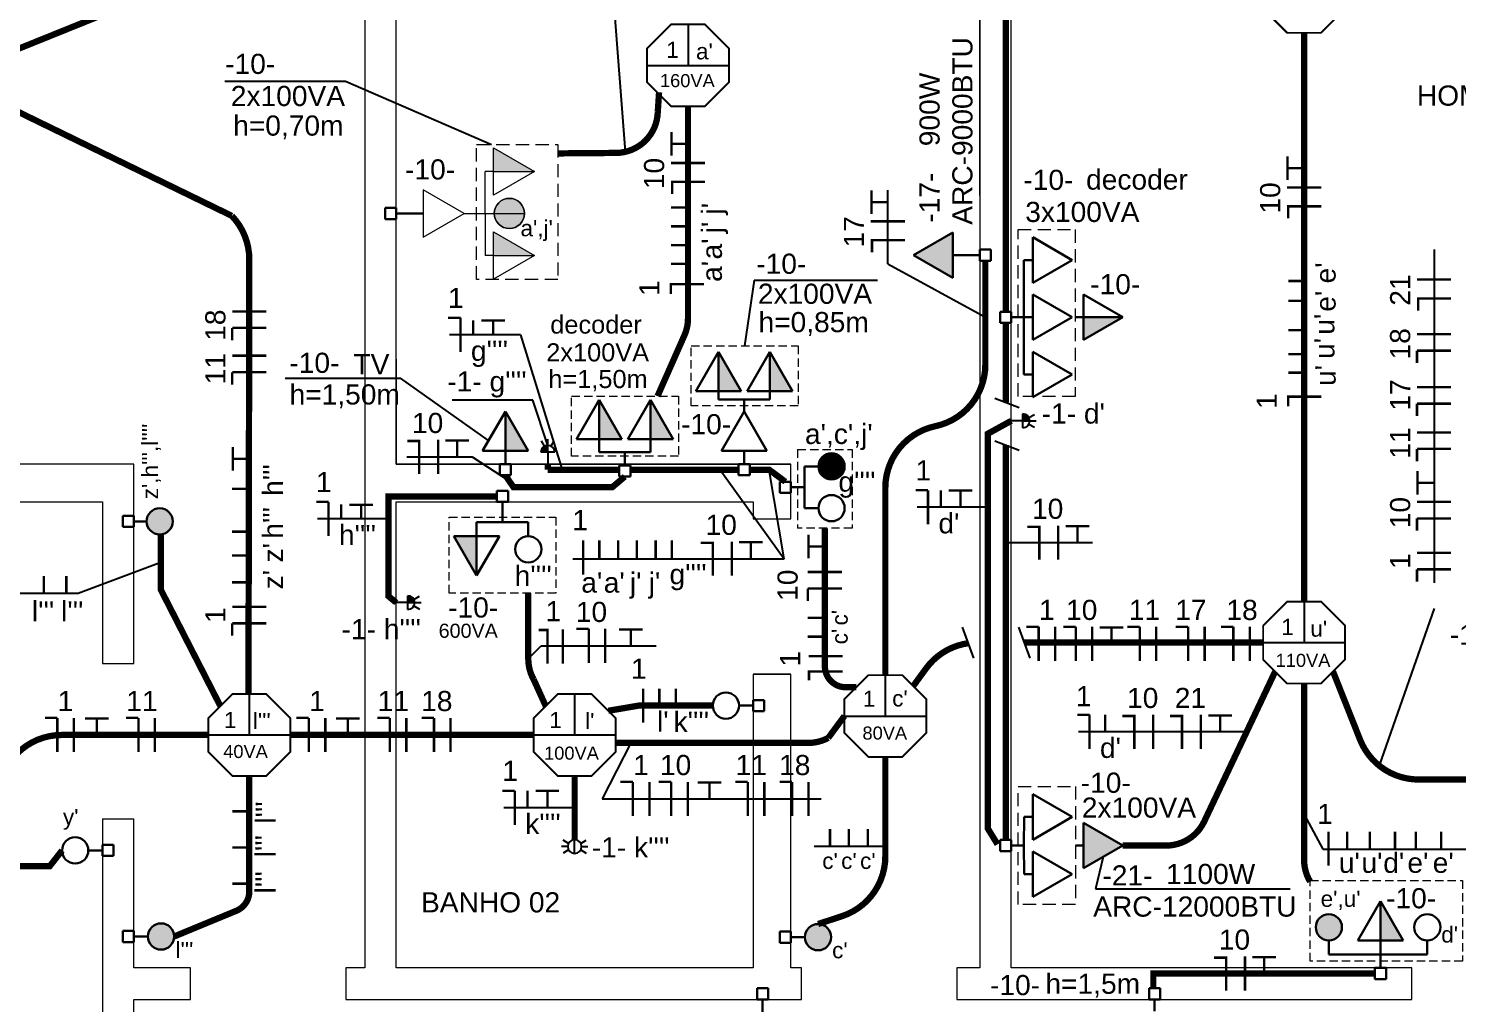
# Model space of a CAD drawing. Header units: millimetres. Extents: x 6597 to 20911, y -10306 to -132.
# Drawn here: x 12844 to 13524, y -6018 to -5554 of the extents above; entities that cross this region are included whole.
import ezdxf
from ezdxf.enums import TextEntityAlignment as Align

# ---------------------------------------------------------------- set-up
doc = ezdxf.new("R2010")
doc.units = ezdxf.units.MM
doc.header["$LTSCALE"] = 25
doc.header["$MEASUREMENT"] = 0
for name, pattern in [('DASHDOT2', [12.7, 6.35, -3.175, 0, -3.175]), ('HIDDEN', [9.525, 6.35, -3.175]), ('RAYITAS', [0.375, 0.25, -0.125])]:
    doc.linetypes.add(name, pattern=pattern)
for name, color, linetype in [('CIRCUITOS', 7, 'Continuous'), ('Iluminação1', 1, 'Continuous'), ('MAAI - ELÉTRICA', 3, 'Continuous'), ('MAAI - HATCH', 1, 'Continuous')]:
    doc.layers.add(name, color=color, linetype=linetype)
for name, color, linetype, lineweight in [('EL-Condutos', 5, 'Continuous', 30), ('MAAI - ALVENARIA', 7, 'Continuous', 0), ('P-SIMBOL', 1, 'Continuous', 30), ('TEXTO', 7, 'Continuous', 30), ('TOMADAS', 1, 'Continuous', 20)]:
    doc.layers.add(name, color=color, linetype=linetype, lineweight=lineweight)
doc.styles.add('Arial', font='arial.ttf')

# ---------------------------------------------------------------- blocks, each defined once
blk = doc.blocks.new('ARANDELA MEDIA')
at = {"layer": 'MAAI - HATCH'}
h = blk.add_hatch(color=256, dxfattribs=at)
h.dxf.hatch_style = 1
h.paths.add_polyline_path([(0.0882, 0, 0.414214), (0.0554, 0.0328), (0.0554, 0)])
at = {"color": 0}
for p, q in [((0.0554, 0), (0, 0)), ((0.0554, -0.0328), (0.0554, 0.0328))]:
    blk.add_line(p, q, dxfattribs=at)
for points in [[(0.0554, 0), (0.0882, 0)], [(0.0844, 0.0155), (0.1107, 0.0307)], [(0.0844, -0.0155), (0.1107, -0.0307)], [(0.0882, 0), (0.1187, 0)]]:
    blk.add_lwpolyline(points, dxfattribs=at)
blk.add_arc((0.0554, 0), 0.0328, 270, 90, dxfattribs=at)
blk = doc.blocks.new('INT. INTERMEDIARIO')
h = blk.add_hatch(color=256)
h.dxf.hatch_style = 1
h.paths.add_polyline_path([(0, 5.5, 0.414214), (9, 14.5, 0.414214), (0, 23.5)])
for p, q in [((0, 5.5), (0, 23.5)), ((0, 0), (0, 5.5))]:
    blk.add_line(p, q)
blk.add_circle((0, 14.5), 9)
blk = doc.blocks.new('*U18')
h = blk.add_hatch(color=256)
h.dxf.hatch_style = 1
h.paths.add_polyline_path([(-4, 11.26), (-23.5, 0), (-4, 0)])
for q in [(0, 0), (-23.5, 0)]:
    blk.add_line((-4, 0), q)
blk.add_lwpolyline([(-23.5, 0), (-4, -11.26), (-4, 11.26)], close=True)
blk = doc.blocks.new('*U16')
blk.add_line((4, 0), (0, 0))
blk.add_lwpolyline([(23.5, 0), (4, 11.26), (4, -11.26)], close=True)

msp = doc.modelspace()

# ---------------------------------------------------------------- hatches: boundary and pattern name
at = {"layer": 'EL-Condutos'}
h = msp.add_hatch(color=1, dxfattribs=at)
h.dxf.hatch_style = 1
h.paths.add_polyline_path([(12913.06, -5986.4, 1), (12900.56, -5986.4, 1)])
at = {"layer": 'P-SIMBOL', "linetype": 'Continuous'}
for points in [[(13284.06, -5651.02), (13265.31, -5661.84), (13284.06, -5672.67)], [(13346.25, -5691.4), (13365, -5691.4), (13346.25, -5702.22)], [(13172.42, -5726.68), (13172.42, -5707.93), (13183.24, -5726.68)], [(13196.84, -5726.68), (13196.84, -5707.93), (13207.66, -5726.68)], [(13115.52, -5749.44), (13115.52, -5730.69), (13126.35, -5749.44)], [(13139.94, -5749.44), (13139.94, -5730.69), (13150.77, -5749.44)], [(13070.83, -5755), (13070.83, -5736.25), (13081.66, -5755)], [(13226.23, -5756.19), (13226.23, -5762.44), (13219.98, -5762.44), (13220.03, -5761.47), (13220.58, -5759.78), (13221.18, -5758.73), (13221.88, -5757.93), (13222.93, -5757.13), (13224.23, -5756.51), (13225.53, -5756.23), (13226.23, -5756.24)], [(13226.23, -5756.19), (13226.23, -5762.44), (13232.48, -5762.44), (13232.43, -5761.47), (13231.88, -5759.78), (13231.29, -5758.73), (13230.58, -5757.93), (13229.54, -5757.13), (13228.24, -5756.51), (13226.93, -5756.23), (13226.23, -5756.24)], [(13226.23, -5768.69), (13226.23, -5762.44), (13219.98, -5762.44), (13220.03, -5763.41), (13220.58, -5765.1), (13221.18, -5766.15), (13221.88, -5766.95), (13222.93, -5767.75), (13224.23, -5768.37), (13225.53, -5768.65), (13226.23, -5768.64)], [(13226.23, -5768.69), (13226.23, -5762.44), (13232.48, -5762.44), (13232.43, -5763.41), (13231.88, -5765.1), (13231.29, -5766.15), (13230.58, -5766.95), (13229.54, -5767.75), (13228.24, -5768.37), (13226.93, -5768.65), (13226.23, -5768.64)], [(13057.16, -5795.68), (13057.16, -5814.43), (13046.34, -5795.68)], [(13487.76, -5988.27), (13487.76, -5969.52), (13498.59, -5988.27)]]:
    msp.add_hatch(color=256, dxfattribs=at).paths.add_polyline_path(points)
at = {"layer": 'P-SIMBOL'}
msp.add_hatch(color=256, dxfattribs=at).paths.add_polyline_path([(13346.25, -5953.91), (13365, -5943.08), (13346.25, -5932.26)])
h = msp.add_hatch(color=256, dxfattribs=at)
h.dxf.hatch_style = 1
h.paths.add_polyline_path([(13469.41, -5982.02, 1), (13456.91, -5982.02, 1)])
h = msp.add_hatch(color=256, dxfattribs=at)
h.dxf.hatch_style = 1
h.paths.add_polyline_path([(13226.06, -5986.72, 1), (13213.56, -5986.72, 1)])
at = {"layer": 'TOMADAS'}
h = msp.add_hatch(color=1, dxfattribs=at)
h.dxf.hatch_style = 1
h.paths.add_polyline_path([(12906.17, -5794.89, 1), (12906.17, -5782.39, 1)])

# ---------------------------------------------------------------- linework, layer by layer
at = {"layer": 'CIRCUITOS'}
for p, q in [((13121.99, -5534.71), (13127.89, -5612.62)), ((12937.22, -5578.88), (12994.67, -5578.88)), ((12994.67, -5578.88), (13064.18, -5609.04)), ((13253.07, -5665.96), (13253.07, -5630.82)), ((13253.07, -5665.96), (13299.51, -5691.4)), ((13189.36, -5673.66), (13184.79, -5705.04)), ((13189.36, -5673.66), (13248.15, -5673.66)), ((13078, -5699.81), (13044.27, -5699.81)), ((13078, -5699.81), (13097.95, -5764.05)), ((12965.95, -5720.47), (13020.95, -5720.47)), ((13062.84, -5750.09), (13020.95, -5720.47)), ((13303.99, -5729.9), (13315.58, -5734.45)), ((13303.99, -5750.22), (13315.58, -5754.76)), ((13023.96, -5757.93), (13055, -5757.93)), ((13055, -5757.93), (13072.77, -5769.53)), ((13173.1, -5764.05), (13203.59, -5806.45)), ((13203.59, -5806.45), (13196.55, -5764.05)), ((13300.72, -5781.95), (13266.98, -5781.95)), ((13015.12, -5787.5), (12981.39, -5787.5)), ((13350.52, -5798.82), (13309.2, -5798.82)), ((12867.39, -5822.77), (12906.68, -5808.01)), ((13103.03, -5806.45), (13203.59, -5806.45)), ((12774.74, -5822.77), (12867.39, -5822.77)), ((13294.09, -5853.75), (13288.7, -5839.05)), ((13320.82, -5853.75), (13315.43, -5839.05)), ((13081.76, -5854.16), (13087.96, -5847.96)), ((13087.96, -5847.96), (13142.75, -5847.96)), ((13130.67, -5894.19), (13116.95, -5920.89)), ((13423.98, -5888.93), (13343.94, -5888.93)), ((13116.95, -5920.89), (13221.37, -5920.89)), ((13103.86, -5925.1), (13070.12, -5925.1)), ((13451.37, -5928.33), (13460.28, -5944.81)), ((13217.88, -5943.37), (13251.33, -5943.37)), ((13355.63, -5948.49), (13352.05, -5963.68)), ((13460.28, -5944.81), (13556.26, -5944.81)), ((13352.05, -5963.68), (13444.66, -5963.68))]:
    msp.add_line(p, q, dxfattribs=at)
at = {"layer": 'CIRCUITOS', "linetype": 'DASHDOT2'}
for p, q in [((13513.28, -5659.18), (13513.28, -5830.21)), ((13083.86, -5730.84), (13045.49, -5730.84)), ((13091.06, -5752.46), (13083.86, -5730.84)), ((13513.28, -5830.21), (13487.07, -5904.95))]:
    msp.add_line(p, q, dxfattribs=at)
at = {"layer": 'CIRCUITOS'}
for points, const_width in [([(13150.02, -5614.42), (13150.02, -5603.17)], 1.11), ([(13150.02, -5608.8), (13157.86, -5608.8)], 1.11), ([(13443.53, -5626.06), (13443.53, -5614.81)], 1.11), ([(13149.73, -5617.92), (13165.99, -5617.92)], 1.16), ([(13443.53, -5620.43), (13451.37, -5620.43)], 1.11), ([(13149.73, -5626.92), (13165.99, -5626.92)], 1.16), ([(13150.3, -5632.67), (13150.3, -5626.76)], 1.16), ([(13443.24, -5629.56), (13459.5, -5629.56)], 1.16), ([(13245.23, -5642.19), (13245.23, -5630.95)], 1.11), ([(13245.23, -5636.57), (13253.07, -5636.57)], 1.11), ([(13149.73, -5639.13), (13157.86, -5639.13)], 1.16), ([(13443.24, -5638.56), (13459.5, -5638.56)], 1.16), ([(13443.82, -5644.31), (13443.82, -5638.4)], 1.16), ([(13149.73, -5648.08), (13157.86, -5648.08)], 1.16), ([(13244.94, -5645.69), (13261.21, -5645.69)], 1.16), ([(13149.73, -5657.04), (13157.86, -5657.04)], 1.16), ([(13244.94, -5654.7), (13261.21, -5654.7)], 1.16), ([(13245.52, -5660.44), (13245.52, -5654.53)], 1.16), ([(13149.72, -5665.99), (13157.86, -5665.99)], 1.16), ([(13149.15, -5675.6), (13165.41, -5675.6)], 1.16), ([(13149.72, -5680.26), (13149.72, -5675.43)], 1.16), ([(13443.82, -5674.14), (13451.37, -5674.14)], 1.16), ([(13505.16, -5673.45), (13521.42, -5673.45)], 1.16), ([(13443.82, -5683.57), (13451.37, -5683.57)], 1.16), ([(13505.16, -5682.46), (13521.42, -5682.46)], 1.16), ([(13505.73, -5688.2), (13505.73, -5682.29)], 1.16), ([(12940.72, -5688.63), (12956.99, -5688.63)], 1.16), ([(12940.72, -5696.5), (12956.99, -5696.5)], 1.16), ([(12940.72, -5702.41), (12940.72, -5696.5)], 1.16), ([(13043.59, -5691.68), (13049.5, -5691.68)], 1.16), ([(13049.5, -5691.68), (13049.5, -5707.94)], 1.16), ([(13055.55, -5692.89), (13055.55, -5699.7)], 1.16), ([(13059.37, -5693), (13070.62, -5693)], 1.11), ([(13064.99, -5693), (13064.99, -5699.81)], 1.11), ([(13443.82, -5697.61), (13451.37, -5697.61)], 1.16), ([(13505.15, -5699.48), (13521.42, -5699.48)], 1.16), ([(12940.73, -5709.7), (12956.99, -5709.7)], 1.16), ([(13443.82, -5708.95), (13450.8, -5708.95)], 1.16), ([(13505.15, -5707.34), (13521.42, -5707.34)], 1.16), ([(13505.15, -5713.26), (13505.15, -5707.34)], 1.16), ([(12940.72, -5717.57), (12956.99, -5717.57)], 1.16), ([(12940.72, -5723.48), (12940.72, -5717.57)], 1.16), ([(13443.82, -5717.79), (13451.37, -5717.79)], 1.16), ([(13505.15, -5724.72), (13521.42, -5724.72)], 1.16), ([(13443.24, -5729.25), (13459.5, -5729.25)], 1.16), ([(13443.82, -5733.9), (13443.82, -5729.08)], 1.16), ([(13505.15, -5732.58), (13521.42, -5732.58)], 1.16), ([(13505.15, -5738.49), (13505.15, -5732.58)], 1.16), ([(13024.07, -5750.37), (13029.98, -5750.37)], 1.16), ([(13029.81, -5749.8), (13029.81, -5766.06)], 1.16), ([(13038.82, -5749.8), (13038.82, -5766.06)], 1.16), ([(13042.32, -5750.09), (13053.56, -5750.09)], 1.11), ([(13047.94, -5750.09), (13047.94, -5757.93)], 1.11), ([(13505.15, -5746.26), (13521.42, -5746.26)], 1.16), ([(12941.02, -5764.46), (12941.02, -5753.22)], 1.11), ([(12941.02, -5758.84), (12948.86, -5758.84)], 1.11), ([(13505.15, -5754.12), (13521.41, -5754.12)], 1.16), ([(13505.15, -5760.03), (13505.15, -5754.12)], 1.16), ([(13505.45, -5775.87), (13505.45, -5764.62)], 1.11), ([(13505.45, -5770.24), (13513.29, -5770.24)], 1.11), ([(12940.63, -5773.19), (12948.76, -5773.19)], 1.16), ([(12980.71, -5779.37), (12986.62, -5779.37)], 1.16), ([(12986.62, -5779.37), (12986.62, -5795.63)], 1.16), ([(13266.3, -5773.82), (13272.21, -5773.82)], 1.16), ([(13272.21, -5773.82), (13272.21, -5790.08)], 1.16), ([(13278.26, -5773.82), (13278.26, -5781.84)], 1.16), ([(13282.09, -5773.92), (13293.33, -5773.92)], 1.11), ([(13287.71, -5773.92), (13287.71, -5781.95)], 1.11), ([(13505.15, -5779.37), (13521.42, -5779.37)], 1.16), ([(12992.66, -5780.58), (12992.66, -5787.39)], 1.16), ([(12996.49, -5780.69), (13007.73, -5780.69)], 1.11), ([(13002.11, -5780.69), (13002.11, -5787.5)], 1.11), ([(13319.47, -5791.26), (13325.39, -5791.26)], 1.16), ([(13325.22, -5790.69), (13325.22, -5806.95)], 1.16), ([(13334.22, -5790.69), (13334.22, -5806.95)], 1.16), ([(13337.72, -5790.98), (13348.97, -5790.98)], 1.11), ([(13343.35, -5790.98), (13343.35, -5798.82)], 1.11), ([(13505.15, -5787.23), (13521.42, -5787.23)], 1.16), ([(13505.15, -5793.14), (13505.15, -5787.23)], 1.16), ([(12940.63, -5793.57), (12948.76, -5793.57)], 1.16), ([(13107.88, -5797.74), (13107.88, -5814)], 1.16), ([(13107.88, -5797.74), (13107.88, -5814)], 1.16), ([(13115.59, -5797.74), (13115.59, -5806.45)], 1.16), ([(13124.54, -5797.74), (13124.54, -5806.45)], 1.16), ([(13133.5, -5797.74), (13133.5, -5806.45)], 1.16), ([(13142.46, -5797.74), (13142.46, -5806.45)], 1.16), ([(13150.16, -5797.74), (13150.16, -5806.1)], 1.16), ([(13163.95, -5798.89), (13169.86, -5798.89)], 1.16), ([(13169.69, -5798.32), (13169.69, -5814.58)], 1.16), ([(13178.7, -5798.32), (13178.7, -5814.58)], 1.16), ([(13182.2, -5798.61), (13193.44, -5798.61)], 1.11), ([(13187.82, -5798.61), (13187.82, -5806.45)], 1.11), ([(13215.22, -5806.22), (13215.22, -5794.98)], 1.11), ([(12940.63, -5804.89), (12948.76, -5804.89)], 1.16), ([(13215.22, -5800.6), (13223.06, -5800.6)], 1.11), ([(13505.15, -5803.61), (13521.42, -5803.61)], 1.16), ([(13214.93, -5812.77), (13231.19, -5812.77)], 1.16), ([(13505.15, -5811.47), (13521.42, -5811.47)], 1.16), ([(13505.15, -5817.38), (13505.15, -5811.47)], 1.16), ([(12850.99, -5814.64), (12850.99, -5822.77)], 1.16), ([(12861.71, -5814.64), (12861.71, -5822.77)], 1.16), ([(12940.63, -5817.71), (12948.76, -5817.71)], 1.16), ([(13214.93, -5820.63), (13231.19, -5820.63)], 1.16), ([(13214.93, -5826.54), (13214.93, -5820.63)], 1.16), ([(12940.73, -5829.34), (12956.99, -5829.34)], 1.16), ([(12940.72, -5837.2), (12956.99, -5837.2)], 1.16), ([(12940.72, -5843.11), (12940.72, -5837.2)], 1.16), ([(13086.65, -5840.4), (13091.48, -5840.4)], 1.16), ([(13090.97, -5840.15), (13090.97, -5856.42)], 1.16), ([(13098.19, -5840.15), (13098.19, -5856.42)], 1.16), ([(13098.19, -5840.15), (13098.19, -5856.42)], 1.16), ([(13104.65, -5839.82), (13110.56, -5839.82)], 1.16), ([(13110.56, -5839.82), (13110.56, -5856.08)], 1.16), ([(13118.42, -5839.82), (13118.42, -5856.09)], 1.16), ([(13124.97, -5840.12), (13136.21, -5840.12)], 1.11), ([(13130.59, -5840.12), (13130.59, -5847.96)], 1.11), ([(13214.93, -5834.55), (13223.06, -5834.55)], 1.16), ([(13318.98, -5838.86), (13324.89, -5838.86)], 1.16), ([(13324.89, -5838.86), (13324.89, -5855.13)], 1.16), ([(13332.76, -5838.87), (13332.76, -5855.13)], 1.16), ([(13336.66, -5838.86), (13342.57, -5838.86)], 1.16), ([(13342.57, -5838.86), (13342.57, -5855.13)], 1.16), ([(13350.43, -5838.87), (13350.43, -5855.13)], 1.16), ([(13353.94, -5839.16), (13365.18, -5839.16)], 1.11), ([(13359.56, -5839.16), (13359.56, -5847)], 1.11), ([(13367.16, -5838.86), (13373.07, -5838.86)], 1.16), ([(13373.07, -5838.86), (13373.07, -5855.13)], 1.16), ([(13380.94, -5838.87), (13380.94, -5855.13)], 1.16), ([(13390.21, -5838.86), (13396.12, -5838.86)], 1.16), ([(13396.12, -5838.86), (13396.12, -5855.13)], 1.16), ([(13403.98, -5838.86), (13403.98, -5855.13)], 1.16), ([(13411.75, -5838.86), (13417.66, -5838.86)], 1.16), ([(13417.66, -5838.86), (13417.66, -5855.13)], 1.16), ([(13425.52, -5838.87), (13425.52, -5855.13)], 1.16), ([(13214.93, -5843.55), (13223.06, -5843.55)], 1.16), ([(13215.26, -5852.9), (13231.53, -5852.9)], 1.16), ([(13215.26, -5852.9), (13231.53, -5852.9)], 1.16), ([(13215.26, -5860.12), (13231.53, -5860.12)], 1.16), ([(13215.51, -5864.44), (13215.51, -5859.61)], 1.16), ([(13136.44, -5868.27), (13136.44, -5884.53)], 1.16), ([(13144.21, -5868.27), (13144.21, -5876.29)], 1.16), ([(13152.08, -5868.27), (13152.08, -5876.4)], 1.16), ([(13343.26, -5880.8), (13349.18, -5880.8)], 1.16), ([(13349.18, -5880.8), (13349.18, -5897.06)], 1.16), ([(13356.59, -5880.8), (13356.59, -5888.93)], 1.16), ([(13364.74, -5881.38), (13370.66, -5881.38)], 1.16), ([(13370.49, -5880.8), (13370.49, -5897.06)], 1.16), ([(13379.49, -5880.8), (13379.49, -5897.06)], 1.16), ([(13387.47, -5881.38), (13393.38, -5881.38)], 1.16), ([(13393.22, -5880.8), (13393.22, -5897.06)], 1.16), ([(13402.22, -5880.8), (13402.22, -5897.06)], 1.16), ([(13405.72, -5881.09), (13416.97, -5881.09)], 1.11), ([(13411.35, -5881.09), (13411.35, -5888.93)], 1.11), ([(12851.47, -5882.27), (12857.38, -5882.27)], 1.16), ([(12857.38, -5882.27), (12857.38, -5898.53)], 1.16), ([(12865.25, -5882.27), (12865.25, -5898.53)], 1.16), ([(12870.63, -5882.56), (12881.87, -5882.56)], 1.11), ([(12876.25, -5882.56), (12876.25, -5890.4)], 1.11), ([(12890.13, -5882.27), (12896.04, -5882.27)], 1.16), ([(12896.04, -5882.27), (12896.04, -5898.53)], 1.16), ([(12903.9, -5882.27), (12903.9, -5898.53)], 1.16), ([(12971.29, -5882.27), (12977.2, -5882.27)], 1.16), ([(12977.2, -5882.27), (12977.2, -5898.53)], 1.16), ([(12985.07, -5882.27), (12985.07, -5898.53)], 1.16), ([(12990.16, -5882.56), (13001.4, -5882.56)], 1.11), ([(12995.78, -5882.56), (12995.78, -5890.4)], 1.11), ([(13009.89, -5882.27), (13015.8, -5882.27)], 1.16), ([(13015.8, -5882.27), (13015.8, -5898.53)], 1.16), ([(13023.66, -5882.27), (13023.66, -5898.53)], 1.16), ([(13030.96, -5882.27), (13036.87, -5882.27)], 1.16), ([(13036.87, -5882.27), (13036.87, -5898.53)], 1.16), ([(13044.73, -5882.27), (13044.73, -5898.53)], 1.16), ([(13125.68, -5912.76), (13131.59, -5912.76)], 1.16), ([(13131.59, -5912.76), (13131.59, -5929.02)], 1.16), ([(13139.46, -5912.76), (13139.46, -5929.02)], 1.16), ([(13143.94, -5912.76), (13149.85, -5912.76)], 1.16), ([(13149.85, -5912.76), (13149.85, -5929.02)], 1.16), ([(13157.72, -5912.76), (13157.72, -5929.02)], 1.16), ([(13162.46, -5913.05), (13173.71, -5913.05)], 1.11), ([(13168.09, -5913.05), (13168.09, -5920.89)], 1.11), ([(13180.43, -5912.76), (13186.34, -5912.76)], 1.16), ([(13186.34, -5912.76), (13186.34, -5929.02)], 1.16), ([(13194.2, -5912.76), (13194.2, -5929.02)], 1.16), ([(13201.49, -5912.75), (13207.41, -5912.75)], 1.16), ([(13207.41, -5912.75), (13207.41, -5929.02)], 1.16), ([(13215.27, -5912.76), (13215.27, -5929.02)], 1.16), ([(13069.44, -5916.97), (13075.35, -5916.97)], 1.16), ([(13075.35, -5916.97), (13075.35, -5933.23)], 1.16), ([(13081.4, -5916.97), (13081.4, -5924.99)], 1.16), ([(13085.23, -5917.08), (13096.47, -5917.08)], 1.11), ([(13090.85, -5917.08), (13090.85, -5925.1)], 1.11), ([(12940.84, -5926.79), (12948.97, -5926.79)], 1.16), ([(13225.5, -5935.24), (13225.5, -5943.37)], 1.16), ([(13234.5, -5935.24), (13234.5, -5943.37)], 1.16), ([(13243.51, -5935.24), (13243.51, -5943.37)], 1.16), ([(13462.95, -5936.48), (13462.95, -5952.74)], 1.16), ([(13462.95, -5936.48), (13462.95, -5952.74)], 1.16), ([(13471.93, -5936.48), (13471.93, -5944.61)], 1.16), ([(13482.72, -5936.48), (13482.72, -5944.61)], 1.16), ([(13494.69, -5936.48), (13494.69, -5944.61)], 1.16), ([(13504.6, -5936.48), (13504.6, -5944.61)], 1.16), ([(13516.67, -5936.48), (13516.67, -5944.61)], 1.16), ([(12940.84, -5944.01), (12948.86, -5944.01)], 1.16), ([(12940.84, -5961.22), (12948.86, -5961.22)], 1.16), ([(13408.45, -5996.49), (13414.36, -5996.49)], 1.16), ([(13414.19, -5995.92), (13414.19, -6012.18)], 1.16), ([(13423.2, -5995.92), (13423.2, -6012.18)], 1.16), ([(13426.7, -5996.21), (13437.95, -5996.21)], 1.11), ([(13432.32, -5996.21), (13432.32, -6004.05)], 1.11)]:
    msp.add_lwpolyline(points, dxfattribs=dict(at, const_width=const_width))
at = {"layer": 'EL-Condutos', "const_width": 3}
for points in [[(12836.15, -5564.61), (12911.6, -5534.14, 0.305765), (12917.85, -5524.86), (12917.85, -5466.59)], [(13095.82, -5613.35), (13123.59, -5613.12, 0.407384), (13143.46, -5593.46), (13144.07, -5584.26)], [(12948.46, -5870.95), (12948.86, -5663.85, 0.19328), (12940.53, -5643.1), (12836.08, -5592.26)], [(13157.86, -5590.9), (13157.86, -5691.92, -0.104444), (13156.15, -5700.01), (13143.33, -5729)], [(13251.86, -5861.9), (13251.86, -5772.66, -0.354716), (13275.68, -5743.3, 0.354716), (13299.51, -5713.95), (13299.51, -5664.5)], [(13223.06, -5791.9), (13223.06, -5857.68, 0.418632), (13233.22, -5867.68), (13238.07, -5867.61)], [(13081.76, -5822.78), (13081.76, -5854.16, 0.128981), (13084.34, -5863.98), (13090.07, -5876.61)], [(13265.15, -5867.11), (13271.26, -5858.73, -0.204508), (13291.49, -5846.67, -0.204508)], [(13365, -5943.08), (13385.69, -5943.08, 0.289924), (13403.77, -5931.64), (13437.58, -5860.19)], [(13593.85, -5911.63), (13505.94, -5911.63, -0.307483), (13478.05, -5892.69), (13465.16, -5860.19)], [(13451.37, -5865.9), (13451.37, -5949.95, 0.136092), (13454.23, -5960.25, 0.136092)], [(13123.36, -5894.19), (13215.16, -5894.19, 0.12466), (13224.68, -5891.78), (13232.36, -5881.4)], [(12929.36, -5890.4), (12859.5, -5890.4, 0.224529), (12836.31, -5901.36), (12805.9, -5939.11)], [(13251.86, -5900.9), (13251.86, -5948.22, -0.324127), (13231.21, -5976.73), (13219.81, -5980.47)], [(12948.86, -5909.86), (12948.86, -5964.91, -0.303486), (12942.68, -5974.15), (12913.06, -5986.4)]]:
    msp.add_lwpolyline(points, format="xyb", dxfattribs=at)
for points in [[(13309.2, -5548.71), (13309.2, -5688.75)], [(13451.37, -5555.9), (13451.37, -5826.9)], [(13309.2, -5694.05), (13309.2, -5731.95)], [(13305.31, -5942.49), (13300.72, -5935.02), (13300.72, -5746.87), (13311.86, -5740.75)], [(13309.2, -5752.26), (13309.2, -5857.03)], [(13070.84, -5766.7), (13074.7, -5772.35), (13121.8, -5772.35), (13127.73, -5767.34)], [(13091.06, -5761.28), (13091.06, -5764.05)], [(13091.06, -5764.05), (13125.08, -5764.05)], [(13130.39, -5764.05), (13181.98, -5764.05)], [(13187.28, -5764.05), (13196.55, -5764.05), (13204.2, -5769.75)], [(13066.81, -5776.75), (13015.12, -5776.75), (13015.12, -5824.27), (13018.86, -5827.35)], [(12935.07, -5876.61), (12906.68, -5821.16), (12906.68, -5794.87)], [(13318.12, -5846.4), (13431.87, -5846.4)], [(13309.2, -5857.03), (13309.2, -5940.43)], [(13169.66, -5876.4), (13134.51, -5876.4), (13119.91, -5878.87)], [(12968.33, -5890.4), (13054.82, -5890.4), (13084.36, -5890.4)], [(13103.86, -5909.9), (13103.86, -5940.3)], [(12811.61, -5952.9), (12853.79, -5952.9), (12859.66, -5945.4)], [(13485.11, -6004.05), (13379.54, -6004.05), (13379.54, -6011.09)]]:
    msp.add_lwpolyline(points, dxfattribs=at)
at = {"layer": 'Iluminação1'}
for p, q in [((13157.86, -5551.9), (13157.86, -5571.4)), ((13138.36, -5571.4), (13177.36, -5571.4)), ((13451.37, -5826.9), (13451.37, -5846.4)), ((13431.87, -5846.4), (13470.87, -5846.4)), ((13251.86, -5861.9), (13251.86, -5881.4)), ((12948.86, -5870.9), (12948.86, -5890.4)), ((13103.86, -5870.9), (13103.86, -5890.4)), ((13232.36, -5881.4), (13271.36, -5881.4)), ((12929.36, -5890.4), (12968.36, -5890.4)), ((13084.36, -5890.4), (13123.36, -5890.4))]:
    msp.add_line(p, q, dxfattribs=at)
at = {"layer": 'Iluminação1', "const_width": 0.91}
for points in [[(13443.29, -5516.9), (13431.87, -5528.32), (13431.87, -5544.48), (13443.29, -5555.9), (13459.45, -5555.9), (13470.87, -5544.48), (13470.87, -5528.32), (13459.45, -5516.9)], [(13149.78, -5551.9), (13138.36, -5563.32), (13138.36, -5579.48), (13149.78, -5590.9), (13165.93, -5590.9), (13177.36, -5579.48), (13177.36, -5563.32), (13165.93, -5551.9)], [(13443.29, -5826.9), (13431.87, -5838.32), (13431.87, -5854.48), (13443.29, -5865.9), (13459.45, -5865.9), (13470.87, -5854.48), (13470.87, -5838.32), (13459.45, -5826.9)], [(13243.78, -5861.9), (13232.36, -5873.32), (13232.36, -5889.48), (13243.78, -5900.9), (13259.93, -5900.9), (13271.36, -5889.48), (13271.36, -5873.32), (13259.93, -5861.9)], [(12940.78, -5870.9), (12929.36, -5882.32), (12929.36, -5898.48), (12940.78, -5909.9), (12956.93, -5909.9), (12968.36, -5898.48), (12968.36, -5882.32), (12956.93, -5870.9)], [(13095.78, -5870.9), (13084.36, -5882.32), (13084.36, -5898.48), (13095.78, -5909.9), (13111.93, -5909.9), (13123.36, -5898.48), (13123.36, -5882.32), (13111.93, -5870.9)]]:
    msp.add_lwpolyline(points, close=True, dxfattribs=at)
at = {"layer": 'MAAI - ALVENARIA'}
for p, q in [((13018.86, -5761.4), (13018.86, -5381.4)), ((13296.86, -5381.4), (13296.86, -6001.4)), ((13311.86, -6001.4), (13311.86, -5381.4)), ((13003.86, -5395.4), (13003.86, -5779.4)), ((13296.86, -5633.4), (13296.86, -5406.4)), ((13018.86, -5711.4), (13018.86, -5623.87)), ((13296.86, -5664.43), (13296.86, -5659.43)), ((13018.86, -5711.4), (13018.86, -5761.4)), ((12893.86, -5761.4), (12478.86, -5761.4)), ((12893.86, -5856.4), (12893.86, -5761.4)), ((13018.86, -5761.4), (13206.86, -5761.4)), ((13206.86, -5761.4), (13018.86, -5761.4)), ((13206.86, -5787.4), (13206.86, -5761.4)), ((12705.36, -5779.4), (12878.86, -5779.4)), ((12878.86, -5779.4), (12878.86, -5856.4)), ((13003.86, -5779.4), (13003.86, -6001.4)), ((13018.86, -6001.4), (13018.86, -5779.4)), ((13018.86, -5779.4), (13188.86, -5779.4)), ((13188.86, -5779.4), (13188.86, -5787.4)), ((13188.86, -5787.4), (13206.86, -5787.4)), ((13188.86, -5787.4), (13206.86, -5787.4)), ((12878.86, -5856.4), (12893.86, -5856.4)), ((13188.86, -5861.4), (13206.86, -5861.4)), ((13206.86, -5861.4), (13188.86, -5861.4)), ((13188.86, -5861.4), (13188.86, -6001.4)), ((13206.86, -6001.4), (13206.86, -5861.4)), ((12878.86, -5930.4), (12878.86, -6126.4)), ((12878.86, -5930.4), (12893.86, -5930.4)), ((12893.86, -6001.4), (12893.86, -5930.4)), ((12920.86, -6001.4), (12893.86, -6001.4)), ((12920.86, -6016.4), (12920.86, -6001.4)), ((13003.86, -6001.4), (12994.86, -6001.4)), ((12994.86, -6001.4), (12994.86, -6016.4)), ((13188.86, -6001.4), (13018.86, -6001.4)), ((13211.86, -6001.4), (13206.86, -6001.4)), ((13211.86, -6016.4), (13211.86, -6001.4)), ((13296.86, -6001.4), (13285.86, -6001.4)), ((13285.86, -6001.4), (13285.86, -6016.4)), ((13461.86, -6001.4), (13311.86, -6001.4)), ((13502.76, -6001.4), (13461.86, -6001.4)), ((13502.76, -6016.4), (13502.76, -6001.4)), ((13490.41, -6006.7), (13490.41, -6006.7)), ((12893.86, -6126.4), (12893.86, -6016.4)), ((12893.86, -6016.4), (12920.86, -6016.4)), ((12994.86, -6016.4), (13211.86, -6016.4)), ((13193.38, -6016.4), (13193.38, -6016.4)), ((13193.38, -6016.4), (13193.38, -6016.4)), ((13285.86, -6016.4), (13479.86, -6016.4)), ((13479.86, -6016.4), (13502.76, -6016.4))]:
    msp.add_line(p, q, dxfattribs=at)
at = {"layer": 'MAAI - ELÉTRICA'}
msp.add_line((13103.86, -5946.86), (13103.86, -5940.3), dxfattribs=at)
msp.add_line((13103.86, -5946.86), (13103.86, -5940.3), dxfattribs=at)
for points in [[(13100.96, -5942.03), (13098.33, -5940.51)], [(13106.75, -5942.03), (13109.39, -5940.51)], [(13100.57, -5943.58), (13097.53, -5943.58)], [(13100.96, -5945.13), (13098.33, -5946.65)], [(13106.75, -5945.13), (13109.39, -5946.65)], [(13107.14, -5943.58), (13110.19, -5943.58)]]:
    msp.add_lwpolyline(points, dxfattribs=at)
for start, end in [(90, 270), (270, 90)]:
    msp.add_arc((13103.86, -5943.58), 3.28, start, end, dxfattribs=at)
at = {"layer": 'P-SIMBOL'}
for p, q in [((13013.56, -5644.61), (13013.56, -5639.3)), ((13013.56, -5639.3), (13018.86, -5639.3)), ((13018.86, -5639.3), (13018.86, -5644.61)), ((13031.66, -5641.96), (13018.86, -5641.96)), ((13018.86, -5644.61), (13013.56, -5644.61)), ((13265.31, -5661.84), (13284.06, -5651.02)), ((13284.06, -5651.02), (13284.06, -5672.67)), ((13322.11, -5674.98), (13322.11, -5653.33)), ((13322.11, -5653.33), (13340.86, -5664.16)), ((13284.06, -5672.67), (13265.31, -5661.84)), ((13284.06, -5661.84), (13296.86, -5661.84)), ((13296.86, -5664.5), (13296.86, -5659.19)), ((13296.86, -5659.19), (13302.16, -5659.19)), ((13302.16, -5659.19), (13302.16, -5664.5)), ((13302.16, -5664.5), (13296.86, -5664.5)), ((13317.83, -5677.78), (13317.88, -5664.16)), ((13322.11, -5664.16), (13317.88, -5664.16)), ((13340.86, -5664.16), (13322.11, -5674.98)), ((13340.86, -5664.16), (13322.11, -5674.98)), ((13317.83, -5677.78), (13317.88, -5691.4)), ((13322.11, -5680.57), (13340.86, -5691.4)), ((13322.11, -5702.22), (13322.11, -5680.57)), ((13346.25, -5680.57), (13365, -5691.4)), ((13346.25, -5702.22), (13346.25, -5680.57)), ((13306.55, -5694.05), (13306.55, -5688.75)), ((13306.55, -5688.75), (13311.86, -5688.75)), ((13311.86, -5688.75), (13311.86, -5694.05)), ((13311.86, -5694.05), (13306.55, -5694.05)), ((13317.88, -5691.4), (13311.86, -5691.4)), ((13322.11, -5691.4), (13317.88, -5691.4)), ((13317.88, -5691.4), (13317.88, -5718.64)), ((13340.86, -5691.4), (13322.11, -5702.22)), ((13346.25, -5691.4), (13342.4, -5691.4)), ((13365, -5691.4), (13346.25, -5691.4)), ((13365, -5691.4), (13346.25, -5702.22)), ((13161.59, -5726.68), (13172.42, -5707.93)), ((13172.42, -5707.93), (13172.42, -5726.68)), ((13172.42, -5707.93), (13183.24, -5726.68)), ((13172.42, -5707.93), (13183.24, -5726.68)), ((13186.01, -5726.68), (13196.84, -5707.93)), ((13196.84, -5707.93), (13196.84, -5726.68)), ((13196.84, -5707.93), (13207.66, -5726.68)), ((13322.11, -5707.81), (13340.86, -5718.64)), ((13322.11, -5729.46), (13322.11, -5707.81)), ((13172.42, -5720.07), (13172.42, -5730.52)), ((13196.84, -5720.07), (13196.84, -5730.52)), ((13322.11, -5718.64), (13317.88, -5718.64)), ((13340.86, -5718.64), (13322.11, -5729.46)), ((13104.7, -5749.44), (13115.52, -5730.69)), ((13115.52, -5730.69), (13115.52, -5749.44)), ((13115.52, -5730.69), (13126.35, -5749.44)), ((13115.52, -5730.69), (13126.35, -5749.44)), ((13129.12, -5749.44), (13139.94, -5730.69)), ((13139.94, -5730.69), (13139.94, -5749.44)), ((13139.94, -5730.69), (13150.77, -5749.44)), ((13183.24, -5726.68), (13161.59, -5726.68)), ((13184.63, -5730.52), (13172.42, -5730.52)), ((13184.63, -5730.52), (13196.84, -5730.52)), ((13184.63, -5736.25), (13184.63, -5730.52)), ((13207.66, -5726.68), (13186.01, -5726.68)), ((13060.01, -5755), (13070.83, -5736.25)), ((13070.83, -5736.25), (13070.83, -5755)), ((13070.83, -5736.25), (13081.66, -5755)), ((13070.83, -5736.25), (13081.66, -5755)), ((13173.8, -5755), (13184.63, -5736.25)), ((13184.63, -5736.25), (13195.45, -5755)), ((13115.52, -5742.83), (13115.52, -5755.63)), ((13139.94, -5742.83), (13139.94, -5755.63)), ((13126.35, -5749.44), (13104.7, -5749.44)), ((13150.77, -5749.44), (13129.12, -5749.44)), ((13081.66, -5755), (13060.01, -5755)), ((13070.83, -5755), (13070.83, -5761.4)), ((13127.73, -5755.63), (13115.52, -5755.63)), ((13127.73, -5755.63), (13139.94, -5755.63)), ((13127.73, -5755.63), (13127.73, -5762.04)), ((13195.45, -5755), (13173.8, -5755)), ((13184.63, -5755), (13184.63, -5761.4)), ((13226.23, -5756.19), (13226.23, -5768.69)), ((13068.18, -5761.4), (13073.49, -5761.4)), ((13068.18, -5766.7), (13068.18, -5761.4)), ((13073.49, -5761.4), (13073.49, -5766.7)), ((13125.08, -5762.04), (13130.39, -5762.04)), ((13125.08, -5767.34), (13125.08, -5762.04)), ((13130.39, -5762.04), (13130.39, -5767.34)), ((13181.98, -5761.4), (13187.28, -5761.4)), ((13181.98, -5766.7), (13181.98, -5761.4)), ((13187.28, -5761.4), (13187.28, -5766.7)), ((13213.28, -5782.35), (13213.28, -5762.44)), ((13219.98, -5762.44), (13213.28, -5762.44)), ((13073.49, -5766.7), (13068.18, -5766.7)), ((13130.39, -5767.34), (13125.08, -5767.34)), ((13187.28, -5766.7), (13181.98, -5766.7)), ((13201.55, -5775.05), (13201.55, -5769.75)), ((13201.55, -5769.75), (13206.86, -5769.75)), ((13206.86, -5769.75), (13206.86, -5775.05)), ((13213.56, -5772.4), (13206.86, -5772.4)), ((13206.86, -5772.4), (13213.28, -5772.4)), ((13066.81, -5774.09), (13072.12, -5774.09)), ((13066.81, -5779.4), (13066.81, -5774.09)), ((13072.12, -5774.09), (13072.12, -5779.4)), ((13206.86, -5775.05), (13201.55, -5775.05)), ((12888.55, -5791.29), (12888.55, -5785.99)), ((12888.55, -5785.99), (12893.86, -5785.99)), ((12893.86, -5785.99), (12893.86, -5791.29)), ((13072.12, -5779.4), (13066.81, -5779.4)), ((13069.46, -5779.4), (13069.46, -5788.98)), ((13219.98, -5782.35), (13213.28, -5782.35)), ((12893.86, -5791.29), (12888.55, -5791.29)), ((12900.26, -5788.64), (12893.86, -5788.64)), ((13081.76, -5788.98), (13057.16, -5788.98)), ((13057.16, -5795.68), (13057.16, -5788.98)), ((13081.76, -5795.68), (13081.76, -5788.98)), ((13057.16, -5814.43), (13046.34, -5795.68)), ((13046.34, -5795.68), (13067.99, -5795.68)), ((13057.16, -5814.43), (13057.16, -5795.68)), ((13067.99, -5795.68), (13057.16, -5814.43)), ((13188.86, -5879.05), (13188.86, -5873.75)), ((13188.86, -5873.75), (13194.16, -5873.75)), ((13194.16, -5873.75), (13194.16, -5879.05)), ((13182.16, -5876.4), (13188.86, -5876.4)), ((13194.16, -5879.05), (13188.86, -5879.05)), ((13322.16, -5940.29), (13322.16, -5918.64)), ((13322.16, -5918.64), (13340.91, -5929.46)), ((13317.88, -5943.08), (13317.93, -5929.46)), ((13322.16, -5929.46), (13317.93, -5929.46)), ((13340.91, -5929.46), (13322.16, -5940.29)), ((13340.91, -5929.46), (13322.16, -5940.29)), ((13346.25, -5932.26), (13365, -5943.08)), ((13346.25, -5953.91), (13346.25, -5932.26)), ((13306.55, -5945.74), (13306.55, -5940.43)), ((13306.55, -5940.43), (13311.86, -5940.43)), ((13311.86, -5940.43), (13311.86, -5945.74)), ((12872.16, -5945.4), (12878.86, -5945.4)), ((12878.86, -5948.05), (12878.86, -5942.75)), ((12878.86, -5942.75), (12884.16, -5942.75)), ((12884.16, -5948.05), (12878.86, -5948.05)), ((12884.16, -5942.75), (12884.16, -5948.05)), ((13311.86, -5945.74), (13306.55, -5945.74)), ((13317.88, -5943.08), (13311.86, -5943.08)), ((13317.88, -5943.08), (13317.93, -5956.7)), ((13322.16, -5945.88), (13340.91, -5956.7)), ((13322.16, -5967.53), (13322.16, -5945.88)), ((13346.25, -5943.08), (13342.4, -5943.08)), ((13365, -5943.08), (13346.25, -5953.91)), ((13322.16, -5956.7), (13317.93, -5956.7)), ((13340.91, -5956.7), (13322.16, -5967.53)), ((13476.94, -5988.27), (13487.76, -5969.52)), ((13487.76, -5969.52), (13487.76, -5988.27)), ((13487.76, -5969.52), (13498.59, -5988.27)), ((12888.55, -5989.05), (12888.55, -5983.75)), ((12888.55, -5983.75), (12893.86, -5983.75)), ((12893.86, -5989.05), (12888.55, -5989.05)), ((12893.86, -5983.75), (12893.86, -5989.05)), ((12900.56, -5986.4), (12893.86, -5986.4)), ((13201.55, -5989.37), (13201.55, -5984.06)), ((13201.55, -5984.06), (13206.86, -5984.06)), ((13206.86, -5989.37), (13201.55, -5989.37)), ((13206.86, -5984.06), (13206.86, -5989.37)), ((13213.56, -5986.72), (13206.86, -5986.72)), ((13463.16, -5988.27), (13463.16, -5994.97)), ((13498.59, -5988.27), (13476.94, -5988.27)), ((13487.76, -5988.27), (13487.76, -5994.97)), ((13510.07, -5988.27), (13510.07, -5994.97)), ((13463.16, -5994.97), (13510.07, -5994.97)), ((13487.76, -6001.4), (13487.76, -5994.97)), ((13485.11, -6001.4), (13490.41, -6001.4)), ((13485.11, -6006.7), (13485.11, -6001.4)), ((13490.41, -6001.4), (13490.41, -6006.7)), ((13490.41, -6006.7), (13485.11, -6006.7)), ((13190.73, -6011.09), (13196.04, -6011.09)), ((13190.73, -6016.4), (13190.73, -6011.09)), ((13196.04, -6016.4), (13190.73, -6016.4)), ((13193.38, -6022.83), (13193.38, -6016.4)), ((13196.04, -6011.09), (13196.04, -6016.4)), ((13377.5, -6011.09), (13382.8, -6011.09)), ((13377.5, -6011.09), (13377.5, -6016.4)), ((13377.5, -6016.4), (13382.8, -6016.4)), ((13380.15, -6022.02), (13380.15, -6016.4)), ((13382.8, -6011.09), (13382.8, -6016.4))]:
    msp.add_line(p, q, dxfattribs=at)
for centre in [(13226.23, -5762.44), (13226.23, -5762.44), (13226.23, -5782.35), (13226.23, -5782.35), (12906.17, -5788.64), (13081.76, -5801.93), (13175.91, -5876.4), (12865.91, -5945.4), (13463.16, -5982.02), (13510.07, -5982.02), (13510.07, -5982.02), (12906.81, -5986.4), (13219.81, -5986.72)]:
    msp.add_circle(centre, 6.25, dxfattribs=at)
at = {"layer": 'TOMADAS'}
for p, q in [((13061.16, -5641.96), (13061.16, -5621.96)), ((13051.16, -5641.96), (13061.16, -5641.96)), ((13061.16, -5641.96), (13061.16, -5661.96))]:
    msp.add_line(p, q, dxfattribs=at)
at = {"layer": 'TOMADAS', "linetype": 'HIDDEN', "ltscale": 0.025}
msp.add_line((13210.07, -5754.38), (13210.07, -5791.9), dxfattribs=at)
at = {"layer": 'TOMADAS', "linetype": 'RAYITAS'}
for points in [[(13057.14, -5609.04), (13095.82, -5609.04), (13095.82, -5673.38), (13057.14, -5673.38)], [(13342.36, -5729.13), (13315.07, -5729.13), (13315.07, -5649.66), (13342.36, -5649.66)], [(13342.4, -5971.2), (13315.12, -5971.2), (13315.12, -5914.97), (13342.4, -5914.97)]]:
    msp.add_lwpolyline(points, close=True, dxfattribs=at)
at = {"layer": 'TOMADAS', "linetype": 'HIDDEN', "ltscale": 0.025}
for points in [[(13210.26, -5733.68), (13159.33, -5733.68), (13159.33, -5705.04), (13210.26, -5705.04)], [(13153.36, -5757.65), (13102.43, -5757.65), (13102.43, -5729), (13153.36, -5729)], [(13094.93, -5822.78), (13044, -5822.78), (13044, -5786.59), (13094.93, -5786.59)], [(13454.23, -5959.76), (13526.9, -5959.76), (13526.9, -5998.19), (13454.23, -5998.19)]]:
    msp.add_lwpolyline(points, close=True, dxfattribs=at)
msp.add_lwpolyline([(13210.07, -5754.38), (13236.06, -5754.38), (13236.06, -5791.9), (13210.07, -5791.9)], dxfattribs=at)

# ---------------------------------------------------------------- block references
at = {"layer": 'MAAI - ELÉTRICA', "xscale": 100, "yscale": 100, "zscale": 100}
for p in [(13311.86, -5740.75), (13018.86, -5827.35)]:
    msp.add_blockref('ARANDELA MEDIA', p, dxfattribs=at)
at = {"layer": 'MAAI - ELÉTRICA', "xscale": 100, "yscale": 100, "zscale": 100, "rotation": 90}
msp.add_blockref('ARANDELA MEDIA', (13091.06, -5761.28), dxfattribs=at)
at = {"layer": 'TOMADAS', "xscale": -1}
for p in [(13061.16, -5621.96), (13061.16, -5661.96)]:
    msp.add_blockref('*U18', p, dxfattribs=at)
at = {"layer": 'TOMADAS'}
msp.add_blockref('*U16', (13027.66, -5641.96), dxfattribs=at)
at = {"layer": 'TOMADAS', "yscale": 0.8, "zscale": 0.8, "rotation": 270}
for xscale in [0.8, -0.8]:
    msp.add_blockref('INT. INTERMEDIARIO', (13061.16, -5641.96), dxfattribs=dict(at, xscale=xscale))

# ---------------------------------------------------------------- texts
at = {"layer": 'CIRCUITOS', "linetype": 'DASHDOT2', "style": 'Arial'}
for s, height, p in [('1', 7.68, (13147.46, -5567.86)), ("a'", 7.68, (13161.67, -5568.57)), ('-10-', 9.6, (12937.36, -5575.5)), ('2x100VA', 9.6, (12940.05, -5590.79)), ('160VA', 6.221, (13144.5, -5581.79)), ('-10-', 9.6, (13023.05, -5625.78)), ('-10-', 9.6, (13317.62, -5630.75)), ('3x100VA', 9.6, (13318.52, -5646.03)), ("a',j'", 7.68, (13078.05, -5652.83)), ('-10-', 9.6, (13190.37, -5670.71)), ('2x100VA', 9.6, (13191.14, -5685.01)), ('-10-', 9.6, (13349.48, -5680.48)), ('1', 9.6, (13043.52, -5687)), ("g''''", 9.6, (13054.43, -5712.22)), ('2x100VA', 8.64, (13090.33, -5712.45)), ('-10-', 9.6, (12967.94, -5717.9)), ("-1- g''''", 9.6, (13043.18, -5726.77)), ('10', 9.6, (13026.35, -5746.56)), ('-10-', 9.6, (13154.55, -5747.17)), ("-1- d'", 9.6, (13326.35, -5742.06)), ("a',c',j'", 9.6, (13213.57, -5751.78)), ('1', 9.6, (12980.64, -5774.69)), ("g''''", 9.6, (13229.51, -5774.56)), ('1', 9.6, (13266.24, -5769.14)), ('10', 9.6, (13321.75, -5787.45)), ('1', 9.6, (13102.74, -5792.85)), ('10', 9.6, (13166.22, -5795.08)), ("d'", 9.6, (13277.14, -5794.36)), ("h''''", 9.6, (12991.54, -5799.91)), ("h''''", 9.6, (13075.27, -5819.37)), ("a'", 9.6, (13107.01, -5822.59)), ("a'", 9.6, (13117.7, -5822.6)), ("j'", 9.6, (13130.16, -5822.6)), ("j'", 9.6, (13139.12, -5822.6)), ("g''''", 9.6, (13149.04, -5818.62)), ("l'''", 9.6, (12845.28, -5836.26)), ("l'''", 9.6, (12859.18, -5836.26)), ('-10-', 9.6, (13043.6, -5834.46)), ('1', 9.6, (13089.99, -5836.23)), ('10', 9.6, (13104.41, -5836.58)), ('1', 9.6, (13325.05, -5835.62)), ('10', 9.6, (13337.97, -5835.62)), ('11', 9.6, (13367.86, -5835.62)), ('17', 9.6, (13389.97, -5835.62)), ('18', 9.6, (13414.34, -5835.62)), ("-1- h''''", 9.6, (12992.81, -5844.82)), ('600VA', 6.72, (13039.07, -5844.11)), ('1', 7.68, (13440.5, -5842.74)), ("u'", 7.68, (13454.34, -5843.57)), ('-10-', 9.6, (13520.75, -5847.42)), ('1', 9.6, (13130.69, -5863.59)), ('110VA', 6.221, (13437.8, -5857.96)), ('1', 9.6, (13342.64, -5876.68)), ('1', 9.6, (12857.54, -5879.03)), ('11', 9.6, (12890.23, -5879.02)), ('1', 9.6, (12977.36, -5879.03)), ('11', 9.6, (13009.99, -5879.02)), ('18', 9.6, (13030.72, -5879.03)), ('1', 7.68, (13241.14, -5876.95)), ("c'", 7.68, (13255.12, -5876.82)), ('10', 9.6, (13367.02, -5877.56)), ('21', 9.6, (13389.75, -5877.56)), ('1', 7.68, (12936.79, -5887.11)), ("l'''", 7.68, (12950.55, -5887.57)), ('1', 7.68, (13091.79, -5887.11)), ("l'", 7.68, (13108.85, -5887.57)), ("l'", 9.6, (13143.09, -5888.81)), ("k''''", 9.6, (13150.96, -5888.92)), ('80VA', 6.221, (13240.98, -5892.6)), ("d'", 9.6, (13354.1, -5901.34)), ('40VA', 6.221, (12936.44, -5901.39)), ('100VA', 6.221, (13089.3, -5902.17)), ('1', 9.6, (13131.75, -5909.52)), ('10', 9.6, (13144.49, -5909.52)), ('11', 9.6, (13180.53, -5909.51)), ('18', 9.6, (13201.25, -5909.52)), ('1', 9.6, (13069.38, -5912.29)), ('-10-', 9.6, (13344.94, -5917.94)), ('2x100VA', 9.6, (13345.48, -5929.79)), ("y'", 7.68, (12860.07, -5933.28)), ("k''''", 9.6, (13080.28, -5937.51)), ('1', 9.6, (13457.61, -5932.82)), ("-1- k''''", 9.6, (13112.03, -5948.74)), ("c'", 7.68, (13221.82, -5954.23)), ("c'", 7.68, (13230.82, -5954.23)), ("c'", 7.68, (13239.83, -5954.23)), ("u'", 9.6, (13467.91, -5956.08)), ("u'", 9.6, (13478.7, -5956.08)), ("d'", 9.6, (13489.07, -5956.08)), ("e'", 9.6, (13500.58, -5956.08)), ("e'", 9.6, (13512.65, -5956.08)), ('-21-', 9.6, (13355.27, -5962.11)), ("e',u'", 7.68, (13459.24, -5972.29)), ('-10-', 9.6, (13490.43, -5972.98)), ('10', 9.6, (13410.73, -5992.68)), ("d'", 7.68, (13516.7, -5989.29)), ("l'''", 7.68, (12913.7, -5996.66)), ("c'", 7.68, (13226.52, -5996.79)), ('-10-', 9.6, (13301.74, -6014.34))]:
    msp.add_text(s, height=height, dxfattribs=at).set_placement(p)
for s, p in [('ARC-9000BTU', (13293.37, -5557.93)), ('900W', (13277.72, -5574.9))]:
    msp.add_text(s, height=9.6, rotation=90, dxfattribs=at).set_placement(p, align=Align.RIGHT)
for s, height, p in [('h=0,70m', 9.6, (12993.73, -5604.89)), ('decoder', 9.6, (13395.95, -5630.6)), ('decoder', 8.64, (13135.85, -5699.19)), ('h=0,85m', 9.6, (13244, -5698.52)), ('TV', 9.6, (13015.61, -5718.59)), ('h=1,50m', 8.64, (13138.64, -5725.14)), ('h=1,50m', 9.6, (13020.58, -5732.97)), ('1100W', 9.6, (13428.1, -5961.42)), ('ARC-12000BTU', 9.6, (13447.77, -5976.94)), ('h=1,5m', 9.6, (13373.24, -6013.7))]:
    msp.add_text(s, height=height, dxfattribs=at).set_placement(p, align=Align.RIGHT)
for s, height, p in [('10', 9.6, (13146.49, -5630.39)), ('-17-', 9.6, (13277.72, -5646.38)), ('10', 9.6, (13440, -5642.03)), ("j'", 9.6, (13174.01, -5642.47)), ("j'", 9.6, (13174.01, -5651.42)), ('17', 9.6, (13241.7, -5658.16)), ("a'", 9.6, (13174.01, -5663.88)), ("a'", 9.6, (13174, -5674.57)), ("e'", 9.6, (13466.38, -5675.29)), ('1', 9.6, (13144.26, -5681.26)), ('21', 9.6, (13501.92, -5685.92)), ("e'", 9.6, (13466.38, -5688.77)), ('18', 9.6, (12937.48, -5702.65)), ("u'", 9.6, (13465.77, -5699.73)), ('18', 9.6, (13501.91, -5711.52)), ("u'", 9.6, (13465.8, -5711.26)), ('11', 9.6, (12937.48, -5723.37)), ("u'", 9.6, (13466.38, -5724.15)), ('17', 9.6, (13501.91, -5735.89)), ('1', 9.6, (13438.35, -5735.09)), ("z',h''',l''''", 7.68, (12905.41, -5778.13)), ('11', 9.6, (13501.91, -5758.81)), ("h'''", 9.6, (12964.91, -5776.52)), ('10', 9.6, (13501.91, -5791.93)), ("h'''", 9.6, (12964.91, -5796.91)), ("z'", 9.6, (12964.91, -5808.22)), ('1', 9.6, (13501.91, -5811.31)), ("z'", 9.6, (12964.91, -5821.05)), ('10', 9.6, (13210.09, -5826.53)), ('1', 9.6, (12937.48, -5837.04)), ("c'", 7.68, (13233.92, -5838.23)), ("c'", 7.68, (13233.92, -5847.23)), ('1', 9.6, (13211.34, -5857.83)), ("l'''", 9.6, (12961.49, -5932.67)), ("l'''", 9.6, (12961.38, -5948.7)), ("l'''", 9.6, (12961.38, -5965.91))]:
    msp.add_text(s, height=height, rotation=90, dxfattribs=at).set_placement(p)
at = {"layer": 'TEXTO', "linetype": 'DASHDOT2', "style": 'Arial'}
for s, p in [('HOME', (13505.09, -5590.6)), ('BANHO 02', (13030.65, -5974.92))]:
    msp.add_text(s, height=9.6, dxfattribs=at).set_placement(p)

doc.saveas('drawing.dxf')
